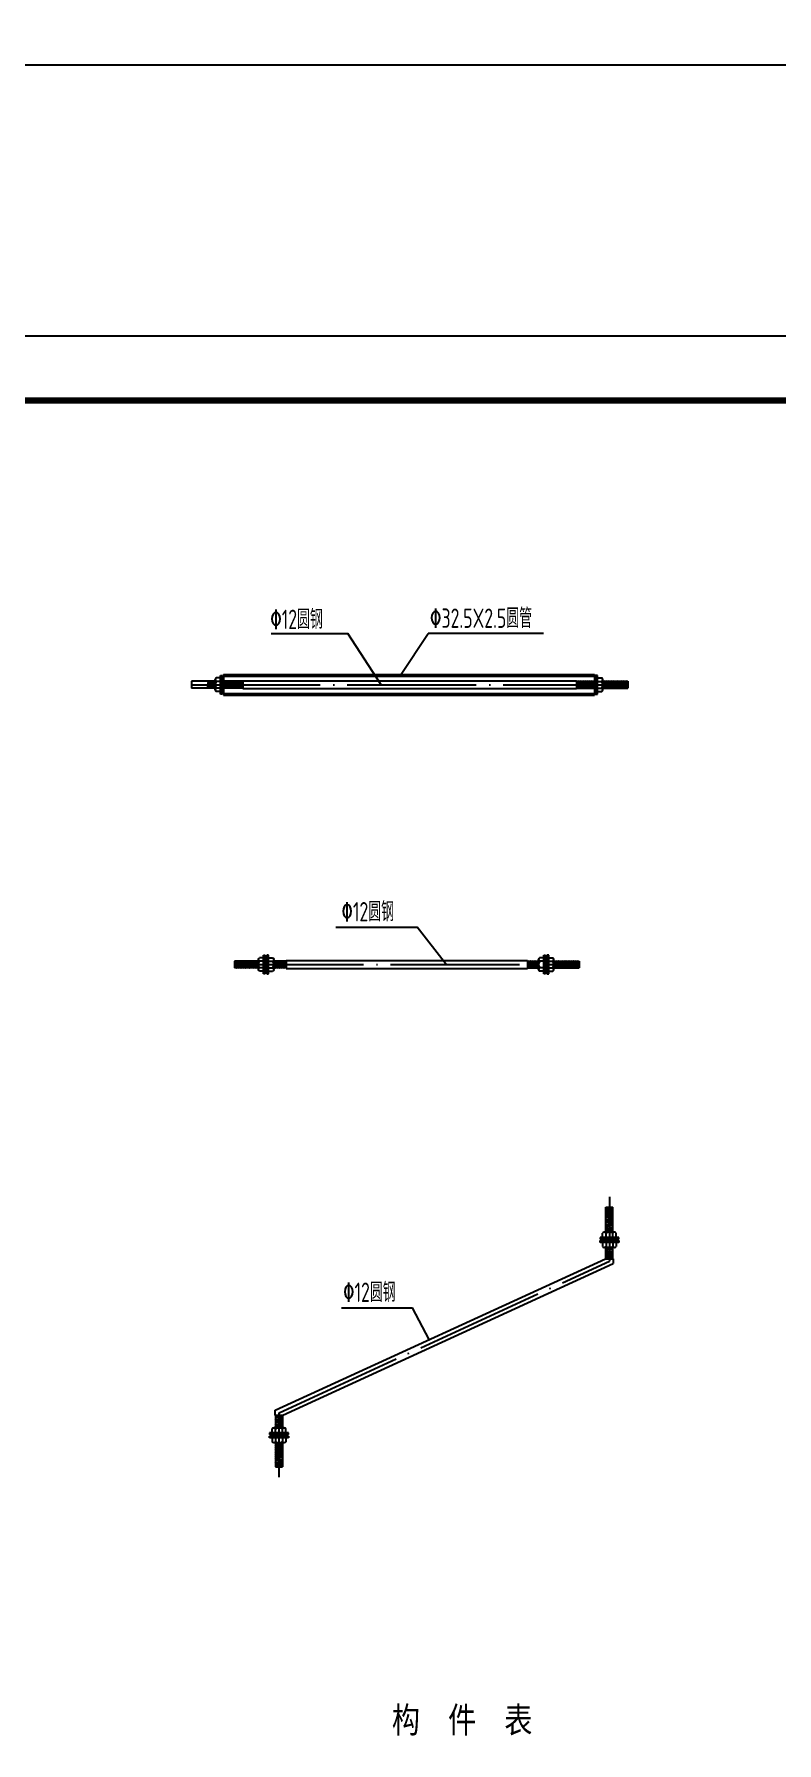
# Model space of a CAD drawing. Extents: x 9752569 to 9923256, y 1590558 to 2510207.
# Drawn here: x 9875404 to 9892690, y 1956582 to 1996345 of the extents above; entities that cross this region are included whole.
import ezdxf

# ---------------------------------------------------------------- set-up
doc = ezdxf.new("R2010")
doc.units = 0
doc.header["$LTSCALE"] = 1000
doc.header["$MEASUREMENT"] = 0
doc.linetypes.add('DOTE', pattern=[2.42, 2, -0.2, 0.02, -0.2])
for name, color, linetype in [('DOTE', 8, 'DOTE'), ('PUB_TEXT', 7, 'CONTINUOUS'), ('PUB_TITLE', 4, 'CONTINUOUS'), ('支撑', 4, 'CONTINUOUS'), ('标注文字', 3, 'CONTINUOUS')]:
    doc.layers.add(name, color=color, linetype=linetype)
doc.styles.add('-宋体', font='')
doc.styles.add('TSSD_REIN', font='atssdeng.shx', dxfattribs={"width": 0.7, "bigfont": 'atssdchn.shx'})
doc.styles.get('-宋体').set_extended_font_data('SimSun')

msp = doc.modelspace()

# ---------------------------------------------------------------- linework, layer by layer
at = {"layer": 'DOTE', "color": 8, "linetype": 'DOTE', "ltscale": 1.5}
for p, q in [((9879062.6, 1981204.8), (9889224.6, 1981204.8)), ((9880068.7, 1974694.5), (9888086.4, 1974694.5)), ((9888793.2, 1969291.7), (9888793.2, 1967790.9)), ((9881103.3, 1964263.4), (9888793.2, 1967790.9)), ((9881103.3, 1962762.6), (9881103.3, 1964263.4))]:
    msp.add_line(p, q, dxfattribs=at)
at = {"layer": 'PUB_TITLE'}
for points in [[(9811805.5, 1995632.6), (9923255.5, 1995632.6), (9923255.5, 2058632.6), (9811805.5, 2058632.6)], [(9811805.5, 1926320.1), (9923255.5, 1926320.1), (9923255.5, 1989320.1), (9811805.5, 1989320.1)]]:
    msp.add_lwpolyline(points, close=True, dxfattribs=at)
at = {"layer": 'PUB_TITLE', "const_width": 150}
msp.add_lwpolyline([(9815555.5, 1927820.1), (9921755.5, 1927820.1), (9921755.5, 1987820.1), (9815555.5, 1987820.1)], close=True, dxfattribs=at)
at = {"layer": '支撑', "linetype": 'Continuous'}
for p, q in [((9879738.5, 1981423.1), (9879778.5, 1981423.1)), ((9879738.5, 1980986.5), (9879738.5, 1981423.1)), ((9879778.5, 1981423.1), (9879778.5, 1980986.5)), ((9888478.7, 1981423.1), (9888478.7, 1980986.5)), ((9888518.7, 1981423.1), (9888478.7, 1981423.1)), ((9888518.7, 1980986.5), (9888518.7, 1981423.1)), ((9879618.4, 1981284.8), (9879062.6, 1981284.8)), ((9879062.6, 1981284.8), (9879062.6, 1981124.8)), ((9879618.4, 1981124.8), (9879062.6, 1981124.8)), ((9879456.4, 1981284.8), (9879434.1, 1981124.8)), ((9879462.8, 1981294.8), (9879437.8, 1981114.7)), ((9879466.5, 1981284.8), (9879444.2, 1981124.8)), ((9879456.4, 1981284.8), (9879462.8, 1981294.8)), ((9879466.5, 1981284.8), (9879462.8, 1981294.8)), ((9879506.4, 1981284.8), (9879484.2, 1981124.8)), ((9879487.8, 1981114.7), (9879484.2, 1981124.8)), ((9879512.8, 1981294.8), (9879487.8, 1981114.7)), ((9879494.3, 1981124.8), (9879487.8, 1981114.7)), ((9879516.5, 1981284.8), (9879494.3, 1981124.8)), ((9879506.4, 1981284.8), (9879512.8, 1981294.8)), ((9879516.5, 1981284.8), (9879512.8, 1981294.8)), ((9879556.4, 1981284.8), (9879534.2, 1981124.8)), ((9879537.8, 1981114.7), (9879534.2, 1981124.8)), ((9879562.9, 1981294.8), (9879537.8, 1981114.7)), ((9879544.3, 1981124.8), (9879537.8, 1981114.7)), ((9879566.5, 1981284.8), (9879544.3, 1981124.8)), ((9879556.4, 1981284.8), (9879562.9, 1981294.8)), ((9879566.5, 1981284.8), (9879562.9, 1981294.8)), ((9879606.4, 1981284.8), (9879584.2, 1981124.8)), ((9879587.9, 1981114.7), (9879584.2, 1981124.8)), ((9879612.9, 1981294.8), (9879587.9, 1981114.7)), ((9879594.3, 1981124.8), (9879587.9, 1981114.7)), ((9879616.5, 1981284.8), (9879594.3, 1981124.8)), ((9879606.4, 1981284.8), (9879612.9, 1981294.8)), ((9879616.5, 1981284.8), (9879612.9, 1981294.8)), ((9879618.4, 1981086.1), (9879618.4, 1981323.5)), ((9879738.5, 1981363), (9879642.4, 1981363)), ((9879738.5, 1981283.9), (9879642.4, 1981283.9)), ((9879738.5, 1981125.7), (9879642.4, 1981125.7)), ((9879738.5, 1981046.6), (9879642.4, 1981046.6)), ((9879813, 1981284.8), (9879778.5, 1981284.8)), ((9879813, 1981124.8), (9879778.5, 1981124.8)), ((9879806.6, 1981284.8), (9879784.3, 1981124.8)), ((9879788, 1981114.7), (9879784.3, 1981124.8)), ((9879813, 1981294.8), (9879788, 1981114.7)), ((9879794.4, 1981124.8), (9879788, 1981114.7)), ((9879816.7, 1981284.8), (9879794.4, 1981124.8)), ((9879806.6, 1981284.8), (9879813, 1981294.8)), ((9879816.7, 1981284.8), (9879813, 1981294.8)), ((9880263.2, 1981284.8), (9879813, 1981284.8)), ((9880263.2, 1981124.8), (9879813, 1981124.8)), ((9879856.6, 1981284.8), (9879834.3, 1981124.8)), ((9879838, 1981114.7), (9879834.3, 1981124.8)), ((9879863, 1981294.8), (9879838, 1981114.7)), ((9879844.4, 1981124.8), (9879838, 1981114.7)), ((9879866.7, 1981284.8), (9879844.4, 1981124.8)), ((9879856.6, 1981284.8), (9879863, 1981294.8)), ((9879866.7, 1981284.8), (9879863, 1981294.8)), ((9879906.6, 1981284.8), (9879884.4, 1981124.8)), ((9879888, 1981114.7), (9879884.4, 1981124.8)), ((9879913, 1981294.8), (9879888, 1981114.7)), ((9879894.5, 1981124.8), (9879888, 1981114.7)), ((9879916.7, 1981284.8), (9879894.5, 1981124.8)), ((9879906.6, 1981284.8), (9879913, 1981294.8)), ((9879916.7, 1981284.8), (9879913, 1981294.8)), ((9879956.6, 1981284.8), (9879934.4, 1981124.8)), ((9879938.1, 1981114.7), (9879934.4, 1981124.8)), ((9879963.1, 1981294.8), (9879938.1, 1981114.7)), ((9879944.5, 1981124.8), (9879938.1, 1981114.7)), ((9879966.7, 1981284.8), (9879944.5, 1981124.8)), ((9879956.6, 1981284.8), (9879963.1, 1981294.8)), ((9879966.7, 1981284.8), (9879963.1, 1981294.8)), ((9880006.7, 1981284.8), (9879984.4, 1981124.8)), ((9879988.1, 1981114.7), (9879984.4, 1981124.8)), ((9880013.1, 1981294.8), (9879988.1, 1981114.7)), ((9879994.5, 1981124.8), (9879988.1, 1981114.7)), ((9880016.8, 1981284.8), (9879994.5, 1981124.8)), ((9880006.7, 1981284.8), (9880013.1, 1981294.8)), ((9880016.8, 1981284.8), (9880013.1, 1981294.8)), ((9880056.7, 1981284.8), (9880034.5, 1981124.8)), ((9880038.1, 1981114.7), (9880034.5, 1981124.8)), ((9880063.1, 1981294.8), (9880038.1, 1981114.7)), ((9880044.6, 1981124.8), (9880038.1, 1981114.7)), ((9880066.8, 1981284.8), (9880044.6, 1981124.8)), ((9880056.7, 1981284.8), (9880063.1, 1981294.8)), ((9880066.8, 1981284.8), (9880063.1, 1981294.8)), ((9880106.7, 1981284.8), (9880084.5, 1981124.8)), ((9880088.1, 1981114.7), (9880084.5, 1981124.8)), ((9880113.2, 1981294.8), (9880088.1, 1981114.7)), ((9880094.6, 1981124.8), (9880088.1, 1981114.7)), ((9880116.8, 1981284.8), (9880094.6, 1981124.8)), ((9880106.7, 1981284.8), (9880113.2, 1981294.8)), ((9880116.8, 1981284.8), (9880113.2, 1981294.8)), ((9880156.7, 1981284.8), (9880134.5, 1981124.8)), ((9880138.2, 1981114.7), (9880134.5, 1981124.8)), ((9880163.2, 1981294.8), (9880138.2, 1981114.7)), ((9880144.6, 1981124.8), (9880138.2, 1981114.7)), ((9880166.8, 1981284.8), (9880144.6, 1981124.8)), ((9880156.7, 1981284.8), (9880163.2, 1981294.8)), ((9880166.8, 1981284.8), (9880163.2, 1981294.8)), ((9880206.8, 1981284.8), (9880184.5, 1981124.8)), ((9880188.2, 1981114.7), (9880184.5, 1981124.8)), ((9880213.2, 1981294.8), (9880188.2, 1981114.7)), ((9880194.6, 1981124.8), (9880188.2, 1981114.7)), ((9880216.9, 1981284.8), (9880194.6, 1981124.8)), ((9880206.8, 1981284.8), (9880213.2, 1981294.8)), ((9880216.9, 1981284.8), (9880213.2, 1981294.8)), ((9880256.8, 1981284.8), (9880234.6, 1981124.8)), ((9880238.2, 1981114.7), (9880234.6, 1981124.8)), ((9880263.2, 1981294.8), (9880238.2, 1981114.7)), ((9880244.7, 1981124.8), (9880238.2, 1981114.7)), ((9880263.2, 1981258.5), (9880244.7, 1981124.8)), ((9880256.8, 1981284.8), (9880263.2, 1981294.8)), ((9880263.2, 1981294.8), (9880263.2, 1981114.7)), ((9880263.2, 1981294.8), (9888024, 1981294.8)), ((9880263.2, 1981114.7), (9888024, 1981114.7)), ((9888024, 1981294.8), (9888024, 1981114.7)), ((9888024, 1981294.8), (9888049, 1981114.7)), ((9888030.4, 1981284.8), (9888024, 1981294.8)), ((9888024, 1981284.8), (9888444.2, 1981284.8)), ((9888024, 1981258.5), (9888042.5, 1981124.8)), ((9888024, 1981124.8), (9888444.2, 1981124.8)), ((9888030.4, 1981284.8), (9888052.6, 1981124.8)), ((9888042.5, 1981124.8), (9888049, 1981114.7)), ((9888049, 1981114.7), (9888052.6, 1981124.8)), ((9888070.3, 1981284.8), (9888074, 1981294.8)), ((9888070.3, 1981284.8), (9888092.6, 1981124.8)), ((9888074, 1981294.8), (9888099, 1981114.7)), ((9888080.4, 1981284.8), (9888074, 1981294.8)), ((9888080.4, 1981284.8), (9888102.7, 1981124.8)), ((9888092.6, 1981124.8), (9888099, 1981114.7)), ((9888099, 1981114.7), (9888102.7, 1981124.8)), ((9888120.4, 1981284.8), (9888124, 1981294.8)), ((9888120.4, 1981284.8), (9888142.6, 1981124.8)), ((9888124, 1981294.8), (9888149, 1981114.7)), ((9888130.5, 1981284.8), (9888124, 1981294.8)), ((9888130.5, 1981284.8), (9888152.7, 1981124.8)), ((9888142.6, 1981124.8), (9888149, 1981114.7)), ((9888149, 1981114.7), (9888152.7, 1981124.8)), ((9888170.4, 1981284.8), (9888174, 1981294.8)), ((9888170.4, 1981284.8), (9888192.6, 1981124.8)), ((9888174, 1981294.8), (9888199.1, 1981114.7)), ((9888180.5, 1981284.8), (9888174, 1981294.8)), ((9888180.5, 1981284.8), (9888202.7, 1981124.8)), ((9888192.6, 1981124.8), (9888199.1, 1981114.7)), ((9888199.1, 1981114.7), (9888202.7, 1981124.8)), ((9888220.4, 1981284.8), (9888224.1, 1981294.8)), ((9888220.4, 1981284.8), (9888242.6, 1981124.8)), ((9888230.5, 1981284.8), (9888224.1, 1981294.8)), ((9888224.1, 1981294.8), (9888249.1, 1981114.7)), ((9888230.5, 1981284.8), (9888252.7, 1981124.8)), ((9888242.6, 1981124.8), (9888249.1, 1981114.7)), ((9888249.1, 1981114.7), (9888252.7, 1981124.8)), ((9888270.4, 1981284.8), (9888274.1, 1981294.8)), ((9888270.4, 1981284.8), (9888292.7, 1981124.8)), ((9888280.5, 1981284.8), (9888274.1, 1981294.8)), ((9888274.1, 1981294.8), (9888299.1, 1981114.7)), ((9888280.5, 1981284.8), (9888302.8, 1981124.8)), ((9888292.7, 1981124.8), (9888299.1, 1981114.7)), ((9888299.1, 1981114.7), (9888302.8, 1981124.8)), ((9888320.5, 1981284.8), (9888324.1, 1981294.8)), ((9888320.5, 1981284.8), (9888342.7, 1981124.8)), ((9888330.6, 1981284.8), (9888324.1, 1981294.8)), ((9888324.1, 1981294.8), (9888349.1, 1981114.7)), ((9888330.6, 1981284.8), (9888352.8, 1981124.8)), ((9888342.7, 1981124.8), (9888349.1, 1981114.7)), ((9888349.1, 1981114.7), (9888352.8, 1981124.8)), ((9888370.5, 1981284.8), (9888374.2, 1981294.8)), ((9888370.5, 1981284.8), (9888392.7, 1981124.8)), ((9888380.6, 1981284.8), (9888374.2, 1981294.8)), ((9888374.2, 1981294.8), (9888399.2, 1981114.7)), ((9888380.6, 1981284.8), (9888402.8, 1981124.8)), ((9888392.7, 1981124.8), (9888399.2, 1981114.7)), ((9888399.2, 1981114.7), (9888402.8, 1981124.8)), ((9888420.5, 1981284.8), (9888424.2, 1981294.8)), ((9888420.5, 1981284.8), (9888442.8, 1981124.8)), ((9888424.2, 1981294.8), (9888449.2, 1981114.7)), ((9888430.6, 1981284.8), (9888424.2, 1981294.8)), ((9888430.6, 1981284.8), (9888452.9, 1981124.8)), ((9888442.8, 1981124.8), (9888449.2, 1981114.7)), ((9888444.2, 1981284.8), (9888478.7, 1981284.8)), ((9888444.2, 1981124.8), (9888478.7, 1981124.8)), ((9888449.2, 1981114.7), (9888452.9, 1981124.8)), ((9888470.5, 1981284.8), (9888474.2, 1981294.8)), ((9888470.5, 1981284.8), (9888478.7, 1981226.1)), ((9888478.7, 1981287.9), (9888474.2, 1981294.8)), ((9888474.2, 1981294.8), (9888478.7, 1981262.4)), ((9888518.7, 1981363), (9888614.8, 1981363)), ((9888518.7, 1981283.9), (9888614.8, 1981283.9)), ((9888518.7, 1981125.7), (9888614.8, 1981125.7)), ((9888518.7, 1981046.6), (9888614.8, 1981046.6)), ((9888638.8, 1981086.1), (9888638.8, 1981323.5)), ((9888638.8, 1981284.8), (9889224.6, 1981284.8)), ((9888638.8, 1981226.8), (9888653, 1981124.8)), ((9888638.8, 1981190.4), (9888649.3, 1981114.7)), ((9888638.8, 1981154), (9888642.9, 1981124.8)), ((9888638.8, 1981124.8), (9889224.6, 1981124.8)), ((9888642.9, 1981124.8), (9888649.3, 1981114.7)), ((9888649.3, 1981114.7), (9888653, 1981124.8)), ((9888670.7, 1981284.8), (9888674.3, 1981294.8)), ((9888670.7, 1981284.8), (9888692.9, 1981124.8)), ((9888674.3, 1981294.8), (9888699.3, 1981114.7)), ((9888680.8, 1981284.8), (9888674.3, 1981294.8)), ((9888680.8, 1981284.8), (9888703, 1981124.8)), ((9888692.9, 1981124.8), (9888699.3, 1981114.7)), ((9888699.3, 1981114.7), (9888703, 1981124.8)), ((9888720.7, 1981284.8), (9888724.3, 1981294.8)), ((9888720.7, 1981284.8), (9888742.9, 1981124.8)), ((9888724.3, 1981294.8), (9888749.4, 1981114.7)), ((9888730.8, 1981284.8), (9888724.3, 1981294.8)), ((9888730.8, 1981284.8), (9888753, 1981124.8)), ((9888742.9, 1981124.8), (9888749.4, 1981114.7)), ((9888749.4, 1981114.7), (9888753, 1981124.8)), ((9888770.7, 1981284.8), (9888774.4, 1981294.8)), ((9888770.7, 1981284.8), (9888792.9, 1981124.8)), ((9888774.4, 1981294.8), (9888799.4, 1981114.7)), ((9888780.8, 1981284.8), (9888774.4, 1981294.8)), ((9888780.8, 1981284.8), (9888803, 1981124.8)), ((9888792.9, 1981124.8), (9888799.4, 1981114.7)), ((9888799.4, 1981114.7), (9888803, 1981124.8)), ((9888820.7, 1981284.8), (9888824.4, 1981294.8)), ((9888820.7, 1981284.8), (9888843, 1981124.8)), ((9888824.4, 1981294.8), (9888849.4, 1981114.7)), ((9888830.8, 1981284.8), (9888824.4, 1981294.8)), ((9888830.8, 1981284.8), (9888853.1, 1981124.8)), ((9888843, 1981124.8), (9888849.4, 1981114.7)), ((9888849.4, 1981114.7), (9888853.1, 1981124.8)), ((9888870.8, 1981284.8), (9888874.4, 1981294.8)), ((9888870.8, 1981284.8), (9888893, 1981124.8)), ((9888874.4, 1981294.8), (9888899.4, 1981114.7)), ((9888880.9, 1981284.8), (9888874.4, 1981294.8)), ((9888880.9, 1981284.8), (9888903.1, 1981124.8)), ((9888893, 1981124.8), (9888899.4, 1981114.7)), ((9888899.4, 1981114.7), (9888903.1, 1981124.8)), ((9888920.8, 1981284.8), (9888924.5, 1981294.8)), ((9888920.8, 1981284.8), (9888943, 1981124.8)), ((9888924.5, 1981294.8), (9888949.5, 1981114.7)), ((9888930.9, 1981284.8), (9888924.5, 1981294.8)), ((9888930.9, 1981284.8), (9888953.1, 1981124.8)), ((9888943, 1981124.8), (9888949.5, 1981114.7)), ((9888949.5, 1981114.7), (9888953.1, 1981124.8)), ((9888970.8, 1981284.8), (9888974.5, 1981294.8)), ((9888970.8, 1981284.8), (9888993.1, 1981124.8)), ((9888974.5, 1981294.8), (9888999.5, 1981114.7)), ((9888980.9, 1981284.8), (9888974.5, 1981294.8)), ((9888980.9, 1981284.8), (9889003.2, 1981124.8)), ((9888993.1, 1981124.8), (9888999.5, 1981114.7)), ((9888999.5, 1981114.7), (9889003.2, 1981124.8)), ((9889020.8, 1981284.8), (9889024.5, 1981294.8)), ((9889020.8, 1981284.8), (9889043.1, 1981124.8)), ((9889024.5, 1981294.8), (9889049.5, 1981114.7)), ((9889030.9, 1981284.8), (9889024.5, 1981294.8)), ((9889030.9, 1981284.8), (9889053.2, 1981124.8)), ((9889043.1, 1981124.8), (9889049.5, 1981114.7)), ((9889049.5, 1981114.7), (9889053.2, 1981124.8)), ((9889070.9, 1981284.8), (9889074.5, 1981294.8)), ((9889070.9, 1981284.8), (9889093.1, 1981124.8)), ((9889074.5, 1981294.8), (9889099.5, 1981114.7)), ((9889081, 1981284.8), (9889074.5, 1981294.8)), ((9889081, 1981284.8), (9889103.2, 1981124.8)), ((9889093.1, 1981124.8), (9889099.5, 1981114.7)), ((9889099.5, 1981114.7), (9889103.2, 1981124.8)), ((9889120.9, 1981284.8), (9889124.6, 1981294.8)), ((9889120.9, 1981284.8), (9889143.1, 1981124.8)), ((9889124.6, 1981294.8), (9889149.6, 1981114.7)), ((9889131, 1981284.8), (9889124.6, 1981294.8)), ((9889131, 1981284.8), (9889153.2, 1981124.8)), ((9889143.1, 1981124.8), (9889149.6, 1981114.7)), ((9889149.6, 1981114.7), (9889153.2, 1981124.8)), ((9889170.9, 1981284.8), (9889174.6, 1981294.8)), ((9889170.9, 1981284.8), (9889193.2, 1981124.8)), ((9889174.6, 1981294.8), (9889199.6, 1981114.7)), ((9889181, 1981284.8), (9889174.6, 1981294.8)), ((9889181, 1981284.8), (9889203.3, 1981124.8)), ((9889193.2, 1981124.8), (9889199.6, 1981114.7)), ((9889199.6, 1981114.7), (9889203.3, 1981124.8)), ((9889224.6, 1981284.8), (9889224.6, 1981124.8)), ((9879778.5, 1980986.5), (9879738.5, 1980986.5)), ((9888478.7, 1980986.5), (9888518.7, 1980986.5)), ((9880624.5, 1974774.6), (9880068.7, 1974774.6)), ((9880068.7, 1974774.6), (9880068.7, 1974614.5)), ((9880112.3, 1974774.6), (9880090, 1974614.5)), ((9880118.7, 1974784.6), (9880093.7, 1974604.5)), ((9880122.4, 1974774.6), (9880100.1, 1974614.5)), ((9880112.3, 1974774.6), (9880118.7, 1974784.6)), ((9880122.4, 1974774.6), (9880118.7, 1974784.6)), ((9880162.3, 1974774.6), (9880140.1, 1974614.5)), ((9880168.7, 1974784.6), (9880143.7, 1974604.5)), ((9880172.4, 1974774.6), (9880150.2, 1974614.5)), ((9880162.3, 1974774.6), (9880168.7, 1974784.6)), ((9880172.4, 1974774.6), (9880168.7, 1974784.6)), ((9880212.3, 1974774.6), (9880190.1, 1974614.5)), ((9880218.8, 1974784.6), (9880193.8, 1974604.5)), ((9880222.4, 1974774.6), (9880200.2, 1974614.5)), ((9880212.3, 1974774.6), (9880218.8, 1974784.6)), ((9880222.4, 1974774.6), (9880218.8, 1974784.6)), ((9880262.4, 1974774.6), (9880240.1, 1974614.5)), ((9880268.8, 1974784.6), (9880243.8, 1974604.5)), ((9880272.5, 1974774.6), (9880250.2, 1974614.5)), ((9880262.4, 1974774.6), (9880268.8, 1974784.6)), ((9880272.5, 1974774.6), (9880268.8, 1974784.6)), ((9880312.4, 1974774.6), (9880290.2, 1974614.5)), ((9880318.8, 1974784.6), (9880293.8, 1974604.5)), ((9880322.5, 1974774.6), (9880300.3, 1974614.5)), ((9880312.4, 1974774.6), (9880318.8, 1974784.6)), ((9880322.5, 1974774.6), (9880318.8, 1974784.6)), ((9880362.4, 1974774.6), (9880340.2, 1974614.5)), ((9880368.9, 1974784.6), (9880343.8, 1974604.5)), ((9880372.5, 1974774.6), (9880350.3, 1974614.5)), ((9880362.4, 1974774.6), (9880368.9, 1974784.6)), ((9880372.5, 1974774.6), (9880368.9, 1974784.6)), ((9880412.4, 1974774.6), (9880390.2, 1974614.5)), ((9880418.9, 1974784.6), (9880393.9, 1974604.5)), ((9880422.5, 1974774.6), (9880400.3, 1974614.5)), ((9880412.4, 1974774.6), (9880418.9, 1974784.6)), ((9880422.5, 1974774.6), (9880418.9, 1974784.6)), ((9880462.5, 1974774.6), (9880440.2, 1974614.5)), ((9880468.9, 1974784.6), (9880443.9, 1974604.5)), ((9880472.6, 1974774.6), (9880450.3, 1974614.5)), ((9880462.5, 1974774.6), (9880468.9, 1974784.6)), ((9880472.6, 1974774.6), (9880468.9, 1974784.6)), ((9880512.5, 1974774.6), (9880490.3, 1974614.5)), ((9880518.9, 1974784.6), (9880493.9, 1974604.5)), ((9880522.6, 1974774.6), (9880500.4, 1974614.5)), ((9880512.5, 1974774.6), (9880518.9, 1974784.6)), ((9880522.6, 1974774.6), (9880518.9, 1974784.6)), ((9880562.5, 1974774.6), (9880540.3, 1974614.5)), ((9880569, 1974784.6), (9880544, 1974604.5)), ((9880572.6, 1974774.6), (9880550.4, 1974614.5)), ((9880562.5, 1974774.6), (9880569, 1974784.6)), ((9880572.6, 1974774.6), (9880569, 1974784.6)), ((9880612.6, 1974774.6), (9880590.3, 1974614.5)), ((9880619, 1974784.6), (9880594, 1974604.5)), ((9880622.7, 1974774.6), (9880600.4, 1974614.5)), ((9880612.6, 1974774.6), (9880619, 1974784.6)), ((9880622.7, 1974774.6), (9880619, 1974784.6)), ((9880624.5, 1974575.9), (9880624.5, 1974813.2)), ((9880744.6, 1974852.8), (9880648.5, 1974852.8)), ((9880744.6, 1974773.7), (9880648.5, 1974773.7)), ((9880744.6, 1974912.8), (9880784.6, 1974912.8)), ((9880744.6, 1974476.3), (9880744.6, 1974912.8)), ((9880784.6, 1974912.8), (9880784.6, 1974476.3)), ((9880819.1, 1974774.6), (9880784.6, 1974774.6)), ((9880819.1, 1974912.8), (9880819.1, 1974476.3)), ((9880859.1, 1974912.8), (9880819.1, 1974912.8)), ((9880859.1, 1974476.3), (9880859.1, 1974912.8)), ((9880859.1, 1974852.8), (9880955.2, 1974852.8)), ((9880859.1, 1974773.7), (9880955.2, 1974773.7)), ((9880979.2, 1974575.9), (9880979.2, 1974813.2)), ((9881269.3, 1974774.6), (9880979.2, 1974774.6)), ((9881012.8, 1974774.6), (9880990.5, 1974614.5)), ((9881019.2, 1974784.6), (9880994.2, 1974604.5)), ((9881022.9, 1974774.6), (9881000.6, 1974614.5)), ((9881012.8, 1974774.6), (9881019.2, 1974784.6)), ((9881022.9, 1974774.6), (9881019.2, 1974784.6)), ((9881062.8, 1974774.6), (9881040.6, 1974614.5)), ((9881069.2, 1974784.6), (9881044.2, 1974604.5)), ((9881072.9, 1974774.6), (9881050.7, 1974614.5)), ((9881062.8, 1974774.6), (9881069.2, 1974784.6)), ((9881072.9, 1974774.6), (9881069.2, 1974784.6)), ((9881112.8, 1974774.6), (9881090.6, 1974614.5)), ((9881119.3, 1974784.6), (9881094.3, 1974604.5)), ((9881122.9, 1974774.6), (9881100.7, 1974614.5)), ((9881112.8, 1974774.6), (9881119.3, 1974784.6)), ((9881122.9, 1974774.6), (9881119.3, 1974784.6)), ((9881162.9, 1974774.6), (9881140.6, 1974614.5)), ((9881169.3, 1974784.6), (9881144.3, 1974604.5)), ((9881173, 1974774.6), (9881150.7, 1974614.5)), ((9881162.9, 1974774.6), (9881169.3, 1974784.6)), ((9881173, 1974774.6), (9881169.3, 1974784.6)), ((9881212.9, 1974774.6), (9881190.6, 1974614.5)), ((9881219.3, 1974784.6), (9881194.3, 1974604.5)), ((9881223, 1974774.6), (9881200.7, 1974614.5)), ((9881212.9, 1974774.6), (9881219.3, 1974784.6)), ((9881223, 1974774.6), (9881219.3, 1974784.6)), ((9881262.9, 1974774.6), (9881240.7, 1974614.5)), ((9881269.3, 1974784.6), (9881244.3, 1974604.5)), ((9881269.3, 1974748.2), (9881250.8, 1974614.5)), ((9881262.9, 1974774.6), (9881269.3, 1974784.6)), ((9881269.3, 1974784.6), (9881269.3, 1974604.5)), ((9881269.3, 1974784.6), (9886885.8, 1974784.6)), ((9886885.8, 1974784.6), (9886885.8, 1974604.5)), ((9886885.8, 1974784.6), (9886910.8, 1974604.5)), ((9886892.2, 1974774.6), (9886885.8, 1974784.6)), ((9886885.8, 1974774.6), (9887145.9, 1974774.6)), ((9886885.8, 1974748.2), (9886904.3, 1974614.5)), ((9886892.2, 1974774.6), (9886914.4, 1974614.5)), ((9886932.1, 1974774.6), (9886935.8, 1974784.6)), ((9886932.1, 1974774.6), (9886954.4, 1974614.5)), ((9886935.8, 1974784.6), (9886960.8, 1974604.5)), ((9886942.2, 1974774.6), (9886935.8, 1974784.6)), ((9886942.2, 1974774.6), (9886964.5, 1974614.5)), ((9886982.1, 1974774.6), (9886985.8, 1974784.6)), ((9886982.1, 1974774.6), (9887004.4, 1974614.5)), ((9886985.8, 1974784.6), (9887010.8, 1974604.5)), ((9886992.2, 1974774.6), (9886985.8, 1974784.6)), ((9886992.2, 1974774.6), (9887014.5, 1974614.5)), ((9887032.2, 1974774.6), (9887035.8, 1974784.6)), ((9887032.2, 1974774.6), (9887054.4, 1974614.5)), ((9887035.8, 1974784.6), (9887060.8, 1974604.5)), ((9887042.3, 1974774.6), (9887035.8, 1974784.6)), ((9887042.3, 1974774.6), (9887064.5, 1974614.5)), ((9887082.2, 1974774.6), (9887085.9, 1974784.6)), ((9887082.2, 1974774.6), (9887104.4, 1974614.5)), ((9887092.3, 1974774.6), (9887085.9, 1974784.6)), ((9887085.9, 1974784.6), (9887110.9, 1974604.5)), ((9887092.3, 1974774.6), (9887114.5, 1974614.5)), ((9887132.2, 1974774.6), (9887135.9, 1974784.6)), ((9887132.2, 1974774.6), (9887145.9, 1974676.2)), ((9887142.3, 1974774.6), (9887135.9, 1974784.6)), ((9887135.9, 1974784.6), (9887145.9, 1974712.6)), ((9887142.3, 1974774.6), (9887145.9, 1974748.9)), ((9887145.9, 1974575.9), (9887145.9, 1974813.2)), ((9887266, 1974852.8), (9887169.9, 1974852.8)), ((9887266, 1974773.7), (9887169.9, 1974773.7)), ((9887266, 1974912.8), (9887306, 1974912.8)), ((9887266, 1974476.3), (9887266, 1974912.8)), ((9887306, 1974912.8), (9887306, 1974476.3)), ((9887306, 1974774.6), (9887340.5, 1974774.6)), ((9887340.5, 1974912.8), (9887340.5, 1974476.3)), ((9887380.5, 1974912.8), (9887340.5, 1974912.8)), ((9887380.5, 1974476.3), (9887380.5, 1974912.8)), ((9887380.5, 1974852.8), (9887476.6, 1974852.8)), ((9887380.5, 1974773.7), (9887476.6, 1974773.7)), ((9887500.6, 1974575.9), (9887500.6, 1974813.2)), ((9887500.6, 1974774.6), (9888086.4, 1974774.6)), ((9887500.6, 1974716.5), (9887514.8, 1974614.5)), ((9887500.6, 1974680.1), (9887511.1, 1974604.5)), ((9887500.6, 1974643.8), (9887504.7, 1974614.5)), ((9887532.4, 1974774.6), (9887536.1, 1974784.6)), ((9887532.4, 1974774.6), (9887554.7, 1974614.5)), ((9887536.1, 1974784.6), (9887561.1, 1974604.5)), ((9887542.5, 1974774.6), (9887536.1, 1974784.6)), ((9887542.5, 1974774.6), (9887564.8, 1974614.5)), ((9887582.5, 1974774.6), (9887586.1, 1974784.6)), ((9887582.5, 1974774.6), (9887604.7, 1974614.5)), ((9887586.1, 1974784.6), (9887611.1, 1974604.5)), ((9887592.6, 1974774.6), (9887586.1, 1974784.6)), ((9887592.6, 1974774.6), (9887614.8, 1974614.5)), ((9887632.5, 1974774.6), (9887636.2, 1974784.6)), ((9887632.5, 1974774.6), (9887654.7, 1974614.5)), ((9887636.2, 1974784.6), (9887661.2, 1974604.5)), ((9887642.6, 1974774.6), (9887636.2, 1974784.6)), ((9887642.6, 1974774.6), (9887664.8, 1974614.5)), ((9887682.5, 1974774.6), (9887686.2, 1974784.6)), ((9887682.5, 1974774.6), (9887704.8, 1974614.5)), ((9887686.2, 1974784.6), (9887711.2, 1974604.5)), ((9887692.6, 1974774.6), (9887686.2, 1974784.6)), ((9887692.6, 1974774.6), (9887714.9, 1974614.5)), ((9887732.6, 1974774.6), (9887736.2, 1974784.6)), ((9887732.6, 1974774.6), (9887754.8, 1974614.5)), ((9887736.2, 1974784.6), (9887761.2, 1974604.5)), ((9887742.7, 1974774.6), (9887736.2, 1974784.6)), ((9887742.7, 1974774.6), (9887764.9, 1974614.5)), ((9887782.6, 1974774.6), (9887786.2, 1974784.6)), ((9887782.6, 1974774.6), (9887804.8, 1974614.5)), ((9887786.2, 1974784.6), (9887811.3, 1974604.5)), ((9887792.7, 1974774.6), (9887786.2, 1974784.6)), ((9887792.7, 1974774.6), (9887814.9, 1974614.5)), ((9887832.6, 1974774.6), (9887836.3, 1974784.6)), ((9887832.6, 1974774.6), (9887854.8, 1974614.5)), ((9887836.3, 1974784.6), (9887861.3, 1974604.5)), ((9887842.7, 1974774.6), (9887836.3, 1974784.6)), ((9887842.7, 1974774.6), (9887864.9, 1974614.5)), ((9887882.6, 1974774.6), (9887886.3, 1974784.6)), ((9887882.6, 1974774.6), (9887904.9, 1974614.5)), ((9887886.3, 1974784.6), (9887911.3, 1974604.5)), ((9887892.7, 1974774.6), (9887886.3, 1974784.6)), ((9887892.7, 1974774.6), (9887915, 1974614.5)), ((9887932.7, 1974774.6), (9887936.3, 1974784.6)), ((9887932.7, 1974774.6), (9887954.9, 1974614.5)), ((9887936.3, 1974784.6), (9887961.3, 1974604.5)), ((9887942.8, 1974774.6), (9887936.3, 1974784.6)), ((9887942.8, 1974774.6), (9887965, 1974614.5)), ((9887982.7, 1974774.6), (9887986.4, 1974784.6)), ((9887982.7, 1974774.6), (9888004.9, 1974614.5)), ((9887986.4, 1974784.6), (9888011.4, 1974604.5)), ((9887992.8, 1974774.6), (9887986.4, 1974784.6)), ((9887992.8, 1974774.6), (9888015, 1974614.5)), ((9888032.7, 1974774.6), (9888036.4, 1974784.6)), ((9888032.7, 1974774.6), (9888055, 1974614.5)), ((9888036.4, 1974784.6), (9888061.4, 1974604.5)), ((9888042.8, 1974774.6), (9888036.4, 1974784.6)), ((9888042.8, 1974774.6), (9888065.1, 1974614.5)), ((9888086.4, 1974774.6), (9888086.4, 1974614.5)), ((9880624.5, 1974614.5), (9880068.7, 1974614.5)), ((9880093.7, 1974604.5), (9880090, 1974614.5)), ((9880100.1, 1974614.5), (9880093.7, 1974604.5)), ((9880143.7, 1974604.5), (9880140.1, 1974614.5)), ((9880150.2, 1974614.5), (9880143.7, 1974604.5)), ((9880193.8, 1974604.5), (9880190.1, 1974614.5)), ((9880200.2, 1974614.5), (9880193.8, 1974604.5)), ((9880243.8, 1974604.5), (9880240.1, 1974614.5)), ((9880250.2, 1974614.5), (9880243.8, 1974604.5)), ((9880293.8, 1974604.5), (9880290.2, 1974614.5)), ((9880300.3, 1974614.5), (9880293.8, 1974604.5)), ((9880343.8, 1974604.5), (9880340.2, 1974614.5)), ((9880350.3, 1974614.5), (9880343.8, 1974604.5)), ((9880393.9, 1974604.5), (9880390.2, 1974614.5)), ((9880400.3, 1974614.5), (9880393.9, 1974604.5)), ((9880443.9, 1974604.5), (9880440.2, 1974614.5)), ((9880450.3, 1974614.5), (9880443.9, 1974604.5)), ((9880493.9, 1974604.5), (9880490.3, 1974614.5)), ((9880500.4, 1974614.5), (9880493.9, 1974604.5)), ((9880544, 1974604.5), (9880540.3, 1974614.5)), ((9880550.4, 1974614.5), (9880544, 1974604.5)), ((9880594, 1974604.5), (9880590.3, 1974614.5)), ((9880600.4, 1974614.5), (9880594, 1974604.5)), ((9880744.6, 1974615.4), (9880648.5, 1974615.4)), ((9880744.6, 1974536.3), (9880648.5, 1974536.3)), ((9880784.6, 1974476.3), (9880744.6, 1974476.3)), ((9880819.1, 1974614.5), (9880784.6, 1974614.5)), ((9880819.1, 1974476.3), (9880859.1, 1974476.3)), ((9880859.1, 1974615.4), (9880955.2, 1974615.4)), ((9880859.1, 1974536.3), (9880955.2, 1974536.3)), ((9881269.3, 1974614.5), (9880979.2, 1974614.5)), ((9880994.2, 1974604.5), (9880990.5, 1974614.5)), ((9881000.6, 1974614.5), (9880994.2, 1974604.5)), ((9881044.2, 1974604.5), (9881040.6, 1974614.5)), ((9881050.7, 1974614.5), (9881044.2, 1974604.5)), ((9881094.3, 1974604.5), (9881090.6, 1974614.5)), ((9881100.7, 1974614.5), (9881094.3, 1974604.5)), ((9881144.3, 1974604.5), (9881140.6, 1974614.5)), ((9881150.7, 1974614.5), (9881144.3, 1974604.5)), ((9881194.3, 1974604.5), (9881190.6, 1974614.5)), ((9881200.7, 1974614.5), (9881194.3, 1974604.5)), ((9881244.3, 1974604.5), (9881240.7, 1974614.5)), ((9881250.8, 1974614.5), (9881244.3, 1974604.5)), ((9881269.3, 1974604.5), (9886885.8, 1974604.5)), ((9886885.8, 1974614.5), (9887145.9, 1974614.5)), ((9886904.3, 1974614.5), (9886910.8, 1974604.5)), ((9886910.8, 1974604.5), (9886914.4, 1974614.5)), ((9886954.4, 1974614.5), (9886960.8, 1974604.5)), ((9886960.8, 1974604.5), (9886964.5, 1974614.5)), ((9887004.4, 1974614.5), (9887010.8, 1974604.5)), ((9887010.8, 1974604.5), (9887014.5, 1974614.5)), ((9887054.4, 1974614.5), (9887060.8, 1974604.5)), ((9887060.8, 1974604.5), (9887064.5, 1974614.5)), ((9887104.4, 1974614.5), (9887110.9, 1974604.5)), ((9887110.9, 1974604.5), (9887114.5, 1974614.5)), ((9887266, 1974615.4), (9887169.9, 1974615.4)), ((9887266, 1974536.3), (9887169.9, 1974536.3)), ((9887306, 1974476.3), (9887266, 1974476.3)), ((9887306, 1974614.5), (9887340.5, 1974614.5)), ((9887340.5, 1974476.3), (9887380.5, 1974476.3)), ((9887380.5, 1974615.4), (9887476.6, 1974615.4)), ((9887380.5, 1974536.3), (9887476.6, 1974536.3)), ((9887500.6, 1974614.5), (9888086.4, 1974614.5)), ((9887504.7, 1974614.5), (9887511.1, 1974604.5)), ((9887511.1, 1974604.5), (9887514.8, 1974614.5)), ((9887554.7, 1974614.5), (9887561.1, 1974604.5)), ((9887561.1, 1974604.5), (9887564.8, 1974614.5)), ((9887604.7, 1974614.5), (9887611.1, 1974604.5)), ((9887611.1, 1974604.5), (9887614.8, 1974614.5)), ((9887654.7, 1974614.5), (9887661.2, 1974604.5)), ((9887661.2, 1974604.5), (9887664.8, 1974614.5)), ((9887704.8, 1974614.5), (9887711.2, 1974604.5)), ((9887711.2, 1974604.5), (9887714.9, 1974614.5)), ((9887754.8, 1974614.5), (9887761.2, 1974604.5)), ((9887761.2, 1974604.5), (9887764.9, 1974614.5)), ((9887804.8, 1974614.5), (9887811.3, 1974604.5)), ((9887811.3, 1974604.5), (9887814.9, 1974614.5)), ((9887854.8, 1974614.5), (9887861.3, 1974604.5)), ((9887861.3, 1974604.5), (9887864.9, 1974614.5)), ((9887904.9, 1974614.5), (9887911.3, 1974604.5)), ((9887911.3, 1974604.5), (9887915, 1974614.5)), ((9887954.9, 1974614.5), (9887961.3, 1974604.5)), ((9887961.3, 1974604.5), (9887965, 1974614.5)), ((9888004.9, 1974614.5), (9888011.4, 1974604.5)), ((9888011.4, 1974604.5), (9888015, 1974614.5)), ((9888055, 1974614.5), (9888061.4, 1974604.5)), ((9888061.4, 1974604.5), (9888065.1, 1974614.5)), ((9888703.2, 1968999.3), (9888883.3, 1969024.3)), ((9888713.2, 1969005.7), (9888703.2, 1968999.3)), ((9888713.2, 1968995.6), (9888703.2, 1968999.3)), ((9888703.2, 1968949.2), (9888883.3, 1968974.2)), ((9888713.2, 1968955.7), (9888703.2, 1968949.2)), ((9888713.2, 1968945.6), (9888703.2, 1968949.2)), ((9888703.2, 1968899.2), (9888883.3, 1968924.2)), ((9888713.2, 1968905.6), (9888703.2, 1968899.2)), ((9888713.2, 1968895.5), (9888703.2, 1968899.2)), ((9888703.2, 1968849.2), (9888883.3, 1968874.2)), ((9888713.2, 1968855.6), (9888703.2, 1968849.2)), ((9888713.2, 1968845.5), (9888703.2, 1968849.2)), ((9888703.2, 1968799.1), (9888883.3, 1968824.2)), ((9888713.2, 1968805.6), (9888703.2, 1968799.1)), ((9888713.2, 1968795.5), (9888703.2, 1968799.1)), ((9888703.2, 1968749.1), (9888883.3, 1968774.1)), ((9888713.2, 1968755.6), (9888703.2, 1968749.1)), ((9888713.2, 1968745.5), (9888703.2, 1968749.1)), ((9888703.2, 1968699.1), (9888883.3, 1968724.1)), ((9888713.2, 1968705.5), (9888703.2, 1968699.1)), ((9888713.2, 1968695.4), (9888703.2, 1968699.1)), ((9888713.2, 1968463.5), (9888713.2, 1969049.3)), ((9888713.2, 1969049.3), (9888873.2, 1969049.3)), ((9888713.2, 1969005.7), (9888873.2, 1969027.9)), ((9888713.2, 1968995.6), (9888873.2, 1969017.8)), ((9888713.2, 1968955.7), (9888873.2, 1968977.9)), ((9888713.2, 1968945.6), (9888873.2, 1968967.8)), ((9888713.2, 1968905.6), (9888873.2, 1968927.9)), ((9888713.2, 1968895.5), (9888873.2, 1968917.8)), ((9888713.2, 1968855.6), (9888873.2, 1968877.8)), ((9888713.2, 1968845.5), (9888873.2, 1968867.7)), ((9888713.2, 1968805.6), (9888873.2, 1968827.8)), ((9888713.2, 1968795.5), (9888873.2, 1968817.7)), ((9888713.2, 1968755.6), (9888873.2, 1968777.8)), ((9888713.2, 1968745.5), (9888873.2, 1968767.7)), ((9888713.2, 1968705.5), (9888873.2, 1968727.8)), ((9888713.2, 1968695.4), (9888873.2, 1968717.7)), ((9888713.2, 1968655.5), (9888873.2, 1968677.7)), ((9888873.2, 1968463.5), (9888873.2, 1969049.3)), ((9888883.3, 1969024.3), (9888873.2, 1969027.9)), ((9888873.2, 1969017.8), (9888883.3, 1969024.3)), ((9888883.3, 1968974.2), (9888873.2, 1968977.9)), ((9888873.2, 1968967.8), (9888883.3, 1968974.2)), ((9888883.3, 1968924.2), (9888873.2, 1968927.9)), ((9888873.2, 1968917.8), (9888883.3, 1968924.2)), ((9888883.3, 1968874.2), (9888873.2, 1968877.8)), ((9888873.2, 1968867.7), (9888883.3, 1968874.2)), ((9888883.3, 1968824.2), (9888873.2, 1968827.8)), ((9888873.2, 1968817.7), (9888883.3, 1968824.2)), ((9888883.3, 1968774.1), (9888873.2, 1968777.8)), ((9888873.2, 1968767.7), (9888883.3, 1968774.1)), ((9888883.3, 1968724.1), (9888873.2, 1968727.8)), ((9888873.2, 1968717.7), (9888883.3, 1968724.1)), ((9888883.3, 1968674.1), (9888873.2, 1968677.7)), ((9888574.9, 1968343.4), (9888574.9, 1968303.4)), ((9889011.5, 1968343.4), (9888574.9, 1968343.4)), ((9888574.9, 1968303.4), (9889011.5, 1968303.4)), ((9888635, 1968343.4), (9888635, 1968439.4)), ((9888911.9, 1968463.5), (9888674.5, 1968463.5)), ((9888703.2, 1968649.1), (9888883.3, 1968674.1)), ((9888713.2, 1968655.5), (9888703.2, 1968649.1)), ((9888713.2, 1968645.4), (9888703.2, 1968649.1)), ((9888703.2, 1968599), (9888883.3, 1968624)), ((9888713.2, 1968605.5), (9888703.2, 1968599)), ((9888713.2, 1968595.4), (9888703.2, 1968599)), ((9888703.2, 1968549), (9888883.3, 1968574)), ((9888713.2, 1968555.4), (9888703.2, 1968549)), ((9888713.2, 1968545.3), (9888703.2, 1968549)), ((9888703.2, 1968499), (9888883.3, 1968524)), ((9888713.2, 1968505.4), (9888703.2, 1968499)), ((9888713.2, 1968495.3), (9888703.2, 1968499)), ((9888713.2, 1968645.4), (9888873.2, 1968667.6)), ((9888713.2, 1968605.5), (9888873.2, 1968627.7)), ((9888713.2, 1968595.4), (9888873.2, 1968617.6)), ((9888713.2, 1968555.4), (9888873.2, 1968577.7)), ((9888713.2, 1968545.3), (9888873.2, 1968567.6)), ((9888713.2, 1968505.4), (9888873.2, 1968527.7)), ((9888713.2, 1968495.3), (9888873.2, 1968517.6)), ((9888713.2, 1968268.9), (9888713.2, 1968303.4)), ((9888714.1, 1968343.4), (9888714.1, 1968439.4)), ((9888771.2, 1968463.5), (9888873.2, 1968477.6)), ((9888807.6, 1968463.5), (9888883.3, 1968474)), ((9888844, 1968463.5), (9888873.2, 1968467.5)), ((9888872.3, 1968343.4), (9888872.3, 1968439.4)), ((9888873.2, 1968667.6), (9888883.3, 1968674.1)), ((9888883.3, 1968624), (9888873.2, 1968627.7)), ((9888873.2, 1968617.6), (9888883.3, 1968624)), ((9888883.3, 1968574), (9888873.2, 1968577.7)), ((9888873.2, 1968567.6), (9888883.3, 1968574)), ((9888883.3, 1968524), (9888873.2, 1968527.7)), ((9888873.2, 1968517.6), (9888883.3, 1968524)), ((9888883.3, 1968474), (9888873.2, 1968477.6)), ((9888873.2, 1968467.5), (9888883.3, 1968474)), ((9888873.2, 1968268.9), (9888873.2, 1968303.4)), ((9888951.4, 1968343.4), (9888951.4, 1968439.4)), ((9889011.5, 1968303.4), (9889011.5, 1968343.4)), ((9888574.9, 1968268.9), (9889011.5, 1968268.9)), ((9888574.9, 1968228.8), (9888574.9, 1968268.9)), ((9889011.5, 1968228.8), (9888574.9, 1968228.8)), ((9888635, 1968228.8), (9888635, 1968132.8)), ((9888911.9, 1968108.8), (9888674.5, 1968108.8)), ((9888703.2, 1968098.8), (9888775.2, 1968108.8)), ((9888713.2, 1968105.2), (9888703.2, 1968098.8)), ((9888713.2, 1968095.1), (9888703.2, 1968098.8)), ((9888703.2, 1968048.7), (9888883.3, 1968073.8)), ((9888713.2, 1968055.2), (9888703.2, 1968048.7)), ((9888713.2, 1968045.1), (9888703.2, 1968048.7)), ((9888703.2, 1967998.7), (9888883.3, 1968023.7)), ((9888713.2, 1968005.2), (9888703.2, 1967998.7)), ((9888713.2, 1967995), (9888703.2, 1967998.7)), ((9888703.2, 1967948.7), (9888883.3, 1967973.7)), ((9888713.2, 1967955.1), (9888703.2, 1967948.7)), ((9888713.2, 1967945), (9888703.2, 1967948.7)), ((9888703.2, 1967898.7), (9888883.3, 1967923.7)), ((9888713.2, 1967905.1), (9888703.2, 1967898.7)), ((9888713.2, 1967895), (9888703.2, 1967898.7)), ((9888713.2, 1968105.2), (9888738.8, 1968108.8)), ((9888713.2, 1968095.1), (9888811.6, 1968108.8)), ((9888713.2, 1967848.6), (9888713.2, 1968108.8)), ((9888713.2, 1968055.2), (9888873.2, 1968077.4)), ((9888713.2, 1968045.1), (9888873.2, 1968067.3)), ((9888713.2, 1968005.2), (9888873.2, 1968027.4)), ((9888713.2, 1967995), (9888873.2, 1968017.3)), ((9888713.2, 1967955.1), (9888873.2, 1967977.4)), ((9888713.2, 1967945), (9888873.2, 1967967.3)), ((9888713.2, 1967905.1), (9888873.2, 1967927.3)), ((9888713.2, 1967895), (9888873.2, 1967917.2)), ((9888714.1, 1968228.8), (9888714.1, 1968132.8)), ((9888872.3, 1968228.8), (9888872.3, 1968132.8)), ((9888873.2, 1967848.6), (9888873.2, 1968108.8)), ((9888883.3, 1968073.8), (9888873.2, 1968077.4)), ((9888873.2, 1968067.3), (9888883.3, 1968073.8)), ((9888883.3, 1968023.7), (9888873.2, 1968027.4)), ((9888873.2, 1968017.3), (9888883.3, 1968023.7)), ((9888883.3, 1967973.7), (9888873.2, 1967977.4)), ((9888873.2, 1967967.3), (9888883.3, 1967973.7)), ((9888883.3, 1967923.7), (9888873.2, 1967927.3)), ((9888873.2, 1967917.2), (9888883.3, 1967923.7)), ((9888951.4, 1968228.8), (9888951.4, 1968132.8)), ((9889011.5, 1968268.9), (9889011.5, 1968228.8)), ((9881013.2, 1964321.1), (9888703.2, 1967848.6)), ((9881193.3, 1964205.6), (9888883.3, 1967733.1)), ((9888703.2, 1967848.6), (9888883.3, 1967848.6)), ((9888713.2, 1967855.1), (9888873.2, 1967877.3)), ((9888713.2, 1967850), (9888883.3, 1967873.6)), ((9888739.5, 1967848.6), (9888873.2, 1967867.2)), ((9888883.3, 1967873.6), (9888873.2, 1967877.3)), ((9888873.2, 1967867.2), (9888883.3, 1967873.6)), ((9888883.3, 1967848.6), (9888883.3, 1967733.1)), ((9881013.2, 1964205.6), (9881013.2, 1964321.1)), ((9881221.9, 1963915.4), (9880984.6, 1963915.4)), ((9881023.2, 1964199.2), (9881013.2, 1964205.6)), ((9881013.2, 1964205.6), (9881193.3, 1964180.6)), ((9881013.2, 1964205.6), (9881193.3, 1964205.6)), ((9881023.2, 1964159.2), (9881013.2, 1964155.6)), ((9881023.2, 1964149.1), (9881013.2, 1964155.6)), ((9881013.2, 1964155.6), (9881193.3, 1964130.6)), ((9881023.2, 1964109.2), (9881013.2, 1964105.6)), ((9881023.2, 1964099.1), (9881013.2, 1964105.6)), ((9881013.2, 1964105.6), (9881193.3, 1964080.5)), ((9881023.2, 1964059.2), (9881013.2, 1964055.5)), ((9881023.2, 1964049.1), (9881013.2, 1964055.5)), ((9881013.2, 1964055.5), (9881193.3, 1964030.5)), ((9881023.2, 1964009.2), (9881013.2, 1964005.5)), ((9881013.2, 1964005.5), (9881193.3, 1963980.5)), ((9881023.2, 1963999.1), (9881013.2, 1964005.5)), ((9881023.2, 1963959.1), (9881013.2, 1963955.5)), ((9881013.2, 1963955.5), (9881193.3, 1963930.5)), ((9881023.2, 1963949), (9881013.2, 1963955.5)), ((9881023.2, 1964205.6), (9881023.2, 1963915.4)), ((9881023.2, 1964199.2), (9881183.3, 1964176.9)), ((9881023.2, 1964159.2), (9881183.3, 1964137)), ((9881023.2, 1964149.1), (9881183.3, 1964126.9)), ((9881023.2, 1964109.2), (9881183.3, 1964087)), ((9881023.2, 1964099.1), (9881183.3, 1964076.9)), ((9881023.2, 1964059.2), (9881183.3, 1964036.9)), ((9881023.2, 1964049.1), (9881183.3, 1964026.8)), ((9881023.2, 1964009.2), (9881183.3, 1963986.9)), ((9881023.2, 1963999.1), (9881183.3, 1963976.8)), ((9881023.2, 1963959.1), (9881183.3, 1963936.9)), ((9881023.2, 1963949), (9881183.3, 1963926.8)), ((9881049.6, 1964205.6), (9881183.3, 1964187)), ((9881183.3, 1964205.6), (9881183.3, 1963915.4)), ((9881183.3, 1964187), (9881193.3, 1964180.6)), ((9881193.3, 1964180.6), (9881183.3, 1964176.9)), ((9881183.3, 1964137), (9881193.3, 1964130.6)), ((9881193.3, 1964130.6), (9881183.3, 1964126.9)), ((9881183.3, 1964087), (9881193.3, 1964080.5)), ((9881193.3, 1964080.5), (9881183.3, 1964076.9)), ((9881183.3, 1964036.9), (9881193.3, 1964030.5)), ((9881193.3, 1964030.5), (9881183.3, 1964026.8)), ((9881183.3, 1963986.9), (9881193.3, 1963980.5)), ((9881193.3, 1963980.5), (9881183.3, 1963976.8)), ((9881183.3, 1963936.9), (9881193.3, 1963930.5)), ((9881193.3, 1963930.5), (9881183.3, 1963926.8)), ((9880885, 1963795.4), (9880885, 1963755.4)), ((9881321.5, 1963795.4), (9880885, 1963795.4)), ((9880885, 1963755.4), (9881321.5, 1963755.4)), ((9880885, 1963720.8), (9881321.5, 1963720.8)), ((9880885, 1963680.8), (9880885, 1963720.8)), ((9881321.5, 1963680.8), (9880885, 1963680.8)), ((9880945, 1963795.4), (9880945, 1963891.4)), ((9880945, 1963680.8), (9880945, 1963584.8)), ((9881221.9, 1963560.8), (9880984.6, 1963560.8)), ((9881023.2, 1963558.9), (9881013.2, 1963555.3)), ((9881023.2, 1963548.8), (9881013.2, 1963555.3)), ((9881013.2, 1963555.3), (9881193.3, 1963530.2)), ((9881023.2, 1963508.9), (9881013.2, 1963505.2)), ((9881023.2, 1963755.4), (9881023.2, 1963720.8)), ((9881023.2, 1963560.8), (9881023.2, 1963005)), ((9881023.2, 1963558.9), (9881183.3, 1963536.7)), ((9881023.2, 1963548.8), (9881183.3, 1963526.6)), ((9881023.2, 1963508.9), (9881183.3, 1963486.7)), ((9881024.1, 1963795.4), (9881024.1, 1963891.4)), ((9881024.1, 1963680.8), (9881024.1, 1963584.8)), ((9881182.4, 1963795.4), (9881182.4, 1963891.4)), ((9881182.4, 1963680.8), (9881182.4, 1963584.8)), ((9881183.3, 1963755.4), (9881183.3, 1963720.8)), ((9881183.3, 1963560.8), (9881183.3, 1963005)), ((9881183.3, 1963536.7), (9881193.3, 1963530.2)), ((9881193.3, 1963530.2), (9881183.3, 1963526.6)), ((9881261.5, 1963795.4), (9881261.5, 1963891.4)), ((9881261.5, 1963680.8), (9881261.5, 1963584.8)), ((9881321.5, 1963755.4), (9881321.5, 1963795.4)), ((9881321.5, 1963720.8), (9881321.5, 1963680.8)), ((9881023.2, 1963498.8), (9881013.2, 1963505.2)), ((9881013.2, 1963505.2), (9881193.3, 1963480.2)), ((9881023.2, 1963458.9), (9881013.2, 1963455.2)), ((9881023.2, 1963448.8), (9881013.2, 1963455.2)), ((9881013.2, 1963455.2), (9881193.3, 1963430.2)), ((9881023.2, 1963408.8), (9881013.2, 1963405.2)), ((9881023.2, 1963398.7), (9881013.2, 1963405.2)), ((9881013.2, 1963405.2), (9881193.3, 1963380.2)), ((9881023.2, 1963358.8), (9881013.2, 1963355.1)), ((9881023.2, 1963348.7), (9881013.2, 1963355.1)), ((9881013.2, 1963355.1), (9881193.3, 1963330.1)), ((9881023.2, 1963308.8), (9881013.2, 1963305.1)), ((9881023.2, 1963298.7), (9881013.2, 1963305.1)), ((9881013.2, 1963305.1), (9881193.3, 1963280.1)), ((9881023.2, 1963258.7), (9881013.2, 1963255.1)), ((9881023.2, 1963248.6), (9881013.2, 1963255.1)), ((9881013.2, 1963255.1), (9881193.3, 1963230.1)), ((9881023.2, 1963208.7), (9881013.2, 1963205.1)), ((9881023.2, 1963198.6), (9881013.2, 1963205.1)), ((9881013.2, 1963205.1), (9881193.3, 1963180)), ((9881023.2, 1963158.7), (9881013.2, 1963155)), ((9881023.2, 1963148.6), (9881013.2, 1963155)), ((9881013.2, 1963155), (9881193.3, 1963130)), ((9881023.2, 1963108.7), (9881013.2, 1963105)), ((9881023.2, 1963498.8), (9881183.3, 1963476.5)), ((9881023.2, 1963458.9), (9881183.3, 1963436.6)), ((9881023.2, 1963448.8), (9881183.3, 1963426.5)), ((9881023.2, 1963408.8), (9881183.3, 1963386.6)), ((9881023.2, 1963398.7), (9881183.3, 1963376.5)), ((9881023.2, 1963358.8), (9881183.3, 1963336.6)), ((9881023.2, 1963348.7), (9881183.3, 1963326.5)), ((9881023.2, 1963308.8), (9881183.3, 1963286.5)), ((9881023.2, 1963298.7), (9881183.3, 1963276.4)), ((9881023.2, 1963258.7), (9881183.3, 1963236.5)), ((9881023.2, 1963248.6), (9881183.3, 1963226.4)), ((9881023.2, 1963208.7), (9881183.3, 1963186.5)), ((9881023.2, 1963198.6), (9881183.3, 1963176.4)), ((9881023.2, 1963158.7), (9881183.3, 1963136.5)), ((9881023.2, 1963148.6), (9881183.3, 1963126.4)), ((9881023.2, 1963108.7), (9881183.3, 1963086.4)), ((9881183.3, 1963486.7), (9881193.3, 1963480.2)), ((9881193.3, 1963480.2), (9881183.3, 1963476.5)), ((9881183.3, 1963436.6), (9881193.3, 1963430.2)), ((9881193.3, 1963430.2), (9881183.3, 1963426.5)), ((9881183.3, 1963386.6), (9881193.3, 1963380.2)), ((9881193.3, 1963380.2), (9881183.3, 1963376.5)), ((9881183.3, 1963336.6), (9881193.3, 1963330.1)), ((9881193.3, 1963330.1), (9881183.3, 1963326.5)), ((9881183.3, 1963286.5), (9881193.3, 1963280.1)), ((9881193.3, 1963280.1), (9881183.3, 1963276.4)), ((9881183.3, 1963236.5), (9881193.3, 1963230.1)), ((9881193.3, 1963230.1), (9881183.3, 1963226.4)), ((9881183.3, 1963186.5), (9881193.3, 1963180)), ((9881193.3, 1963180), (9881183.3, 1963176.4)), ((9881183.3, 1963136.5), (9881193.3, 1963130)), ((9881193.3, 1963130), (9881183.3, 1963126.4)), ((9881023.2, 1963098.6), (9881013.2, 1963105)), ((9881013.2, 1963105), (9881193.3, 1963080)), ((9881023.2, 1963058.6), (9881013.2, 1963055)), ((9881023.2, 1963048.5), (9881013.2, 1963055)), ((9881013.2, 1963055), (9881193.3, 1963030)), ((9881023.2, 1963098.6), (9881183.3, 1963076.3)), ((9881023.2, 1963058.6), (9881183.3, 1963036.4)), ((9881023.2, 1963048.5), (9881183.3, 1963026.3)), ((9881023.2, 1963005), (9881183.3, 1963005)), ((9881183.3, 1963086.4), (9881193.3, 1963080)), ((9881193.3, 1963080), (9881183.3, 1963076.3)), ((9881183.3, 1963036.4), (9881193.3, 1963030)), ((9881193.3, 1963030), (9881183.3, 1963026.3))]:
    msp.add_line(p, q, dxfattribs=at)
at = {"layer": '支撑', "color": 5, "linetype": 'Continuous'}
for p, q in [((9879813, 1981444.9), (9879813, 1980964.7)), ((9879813, 1981444.9), (9888444.2, 1981444.9)), ((9879813, 1981407.4), (9888444.2, 1981407.4)), ((9888444.2, 1981444.9), (9888444.2, 1980964.7)), ((9879813, 1981002.2), (9888444.2, 1981002.2)), ((9879813, 1980964.7), (9888444.2, 1980964.7))]:
    msp.add_line(p, q, dxfattribs=at)
at = {"layer": '支撑', "linetype": 'Continuous'}
for centre, major_axis, start_param, end_param in [((9879760.7, 1981204.8), (142.4, 0.3), 2.5496436, 3.7288642), ((9879663, 1981323.5), (44.6, 0.7), 2.0347874, 4.2180393), ((9879663, 1981086.1), (-44.6, 0), -1.091626, 1.091626), ((9888594.2, 1981323.5), (-44.6, 0.7), 2.0651461, 4.248398), ((9888496.4, 1981204.8), (-142.4, 0.3), 2.5543211, 3.7335417), ((9888594.2, 1981086.1), (-44.6, 0), 2.0499667, 4.2332186), ((9887288.3, 1974694.5), (-142.4, 0.5), -0.5859652, 0.5932554), ((9887190.5, 1974813.2), (-44.6, 0.3), -1.0847043, 1.0985476), ((9887358.2, 1974694.5), (-142.4, 0.8), 2.5579035, 3.737124), ((9887456, 1974813.2), (-44.6, 0.3), 2.0566544, 4.2399063), ((9887190.5, 1974575.9), (44.6, 0.3), 2.04276, 4.2260119), ((9887456, 1974575.9), (44.6, 0.3), -1.0984081, 1.0848438), ((9888674.5, 1968418.9), (44.5, 2.4), 0.4253071, 2.608559), ((9888793.2, 1968321.1), (-142.4, 0), 4.1227787, 5.3019992), ((9888911.9, 1968418.9), (44.5, 2.4), 0.4253071, 2.608559), ((9888674.5, 1968153.4), (-44.5, 2.4), 0.5330336, 2.7162856), ((9888793.2, 1968251.1), (-142.4, 0), 0.9811861, 2.1604066), ((9888911.9, 1968153.4), (-44.5, 2.4), 0.5330336, 2.7162856)]:
    msp.add_ellipse(centre, major_axis=major_axis, ratio=1, start_param=start_param, end_param=end_param, dxfattribs=at)
at = {"layer": '支撑', "linetype": 'Continuous', "extrusion": (0, 0, -1)}
for centre, major_axis, start_param, end_param in [((9880766.9, 1974694.5), (0.3, 142.4), 4.1206159, 5.2998364), ((9880669.1, 1974813.2), (0, 44.6), 3.6207631, 5.804015), ((9880934.6, 1974813.2), (0.4, 44.6), 0.4708737, 2.6541256), ((9880836.8, 1974694.5), (-0.3, 142.4), 0.9833489, 2.1625695), ((9880669.1, 1974575.9), (0.2, 44.6), 3.6166322, 5.7998841), ((9880934.6, 1974575.9), (-0.2, 44.6), 0.4833012, 2.6665531), ((9880984.6, 1963870.9), (44.6, 0.2), 3.6243765, 5.8076284), ((9881103.3, 1963773.1), (-142.4, 0.2), 0.9799809, 2.1592014), ((9881221.9, 1963870.9), (44.6, 0.2), 3.6243765, 5.8076284), ((9880984.6, 1963605.3), (-44.6, 0.2), 3.6171497, 5.8004016), ((9881103.3, 1963703.1), (-142.4, 0.9), 4.1162597, 5.2954802), ((9881221.9, 1963605.3), (44.6, 0), 0.4791704, 2.6624223)]:
    msp.add_ellipse(centre, major_axis=major_axis, ratio=1, start_param=start_param, end_param=end_param, dxfattribs=at)
at = {"layer": '标注文字'}
for p, q in [((9880923, 1982394.3), (9882702.7, 1982394.3)), ((9883477, 1981200.4), (9882702.7, 1982394.3)), ((9883933.4, 1981426.2), (9884573.5, 1982394.3)), ((9887255.6, 1982394.3), (9884573.5, 1982394.3)), ((9882422.9, 1975563.6), (9884320, 1975563.6)), ((9884998.8, 1974690.2), (9884320, 1975563.6)), ((9882558.2, 1966707.3), (9884208.2, 1966707.3)), ((9884598.7, 1965965.9), (9884208.2, 1966707.3))]:
    msp.add_line(p, q, dxfattribs=at)

# ---------------------------------------------------------------- texts
at = {"layer": 'PUB_TEXT', "color": 150, "style": '-宋体', "width": 0.8}
msp.add_text('构  件  表', height=600, dxfattribs=at).set_placement((9883729.8, 1956816.9))
at = {"layer": '标注文字', "color": 0, "style": 'TSSD_REIN', "width": 0.7}
for s, height, p in [('\x8212圆钢', 450.43, (9880898.1, 1982502.2)), ('%%13032.5X2.5圆管', 450.428, (9884614.8, 1982529.1)), ('\x8212圆钢', 450.43, (9882554.3, 1975698.4)), ('%%13012圆钢', 450.43, (9882591.4, 1966842.1))]:
    msp.add_text(s, height=height, dxfattribs=at).set_placement(p)

doc.saveas('drawing.dxf')
